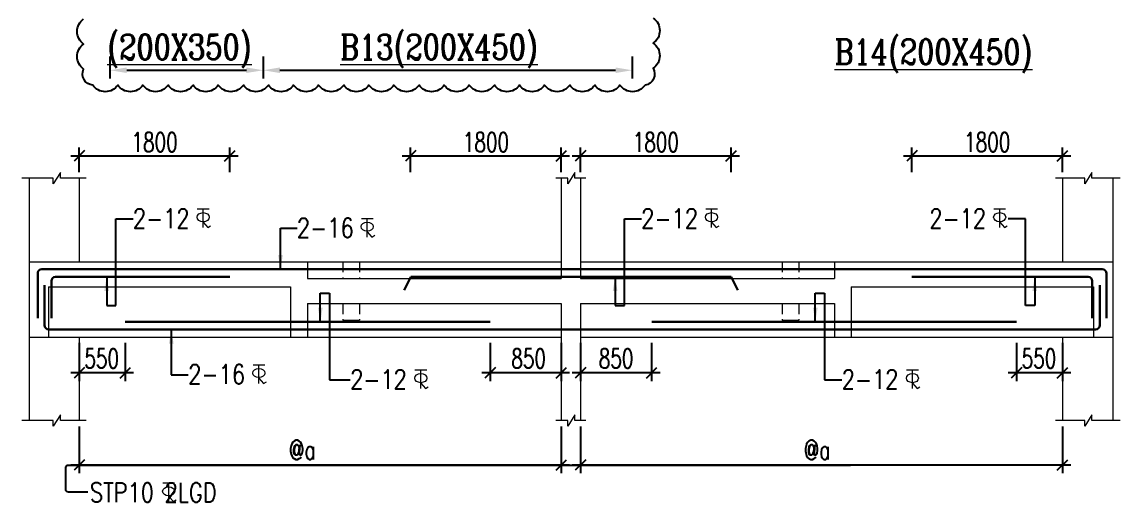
# Model space of a CAD drawing. Header units: millimetres. Extents: x 1255966 to 1543012, y 318612 to 465611.
# Drawn here: x 1510564 to 1523686, y 358555 to 364297 of the extents above; entities that cross this region are included whole.
import ezdxf

# ---------------------------------------------------------------- set-up
doc = ezdxf.new("R2010")
doc.units = ezdxf.units.MM
doc.header["$LTSCALE"] = 500
doc.header["$MEASUREMENT"] = 0
doc.header["$PDMODE"] = 34
doc.linetypes.add('HIDDEN', pattern=[0.375, 0.25, -0.125])
doc.layers.get('Defpoints').update_dxf_attribs({"lineweight": 0})
for name, color, linetype, lineweight in [('BEAM ELE', 2, 'Continuous', 15), ('DIM', 1, 'Continuous', 20), ('TAXT', 3, 'Continuous', 15), ('TEXT', 7, 'Continuous', 13), ('TEXT2', 3, 'Continuous', 15), ('TOWER AREA BEAM..', 3, 'Continuous', 20)]:
    doc.layers.add(name, color=color, linetype=linetype, lineweight=lineweight)
for name, color, linetype in [('CLOUD', 95, 'Continuous'), ('D', 10, 'Continuous'), ('ST DIM.', 1, 'Continuous'), ('STEEL', 1, 'Continuous')]:
    doc.layers.add(name, color=color, linetype=linetype)
doc.styles.add('2MM', font='romans.shx', dxfattribs={"width": 0.7})
doc.styles.add('BHTESHT$0$HSCC2', font='romanc.shx')
doc.styles.add('haider', font='romans.shx')
doc.dimstyles.new('SHUIB MOD.', dxfattribs={"dimtxt": 230, "dimasz": 130, "dimexe": 100, "dimexo": 70, "dimgap": 50, "dimtad": 2, "dimdec": 0, "dimzin": 4, "dimdsep": 46, "dimtxsty": '2MM', "dimblk": 'OBLIQUE', "dimcen": 0.09, "dimdle": 100, "dimclrd": 1, "dimclre": 1, "dimclrt": 3, "dimadec": 0, "dimazin": 0, "dimtfac": 1, "dimtdec": 0, "dimtix": 1, "dimtmove": 2, "dimatfit": 3, "dimfxl": 100, "dimtolj": 1, "dimlwd": -1, "dimarcsym": 0})

# ---------------------------------------------------------------- blocks, each defined once
blk = doc.blocks.new('_Oblique')
at = {"color": 0, "linetype": 'ByBlock', "lineweight": -2}
blk.add_line((-0.5, -0.5), (0.5, 0.5), dxfattribs=at)
blk = doc.blocks.new('A$C76682FD6')
at = {"layer": 'TEXT', "color": 3, "ltscale": 0.2}
for p, q in [((143, 219), (2, 219)), ((72, 0), (72, 219)), ((72, 63), (128, 0)), ((128, 0), (162, 21))]:
    blk.add_line(p, q, dxfattribs=at)
blk.add_ellipse((72, 124), major_axis=(72.3, 0), ratio=0.753223, dxfattribs=at)
blk = doc.blocks.new('*D497')
at = {"layer": 'Defpoints', "color": 0, "ltscale": 100, "transparency": 16777216}
for p in [(1511249, 359529, 6), (1517009, 359529, 6), (1517009, 358999)]:
    blk.add_point(p, dxfattribs=at)
at = {"layer": 'ST DIM.', "color": 1, "lineweight": -2, "ltscale": 100, "transparency": 16777216}
for p, q in [((1511249, 359459), (1511249, 358899)), ((1517009, 359459), (1517009, 358899))]:
    blk.add_line(p, q, dxfattribs=at)
at = {"layer": 'ST DIM.', "color": 1, "ltscale": 100, "transparency": 16777216}
blk.add_line((1511149, 358999), (1517109, 358999), dxfattribs=at)
at = {"layer": 'ST DIM.', "color": 1, "ltscale": 100, "transparency": 16777216, "xscale": 125, "yscale": 125, "zscale": 125, "rotation": 180}
blk.add_blockref('_Oblique', (1511249, 358999), dxfattribs=at)
at = {"layer": 'ST DIM.', "color": 1, "ltscale": 100, "transparency": 16777216, "xscale": 125, "yscale": 125, "zscale": 125}
blk.add_blockref('_Oblique', (1517009, 358999), dxfattribs=at)
at = {"layer": 'ST DIM.', "color": 3, "ltscale": 100, "transparency": 16777216, "insert": (1513913, 359179), "char_height": 230, "attachment_point": 5, "style": '2MM'}
blk.add_mtext('\\A1;@a', dxfattribs=at)
blk = doc.blocks.new('*D498')
at = {"layer": 'Defpoints', "color": 0, "ltscale": 100, "transparency": 16777216}
for p in [(1517239, 359529, 6), (1522999, 359529, 6), (1522999, 358999)]:
    blk.add_point(p, dxfattribs=at)
at = {"layer": 'ST DIM.', "color": 1, "lineweight": -2, "ltscale": 100, "transparency": 16777216}
for p, q in [((1517239, 359459), (1517239, 358899)), ((1522999, 359459), (1522999, 358899))]:
    blk.add_line(p, q, dxfattribs=at)
at = {"layer": 'ST DIM.', "color": 1, "ltscale": 100, "transparency": 16777216}
blk.add_line((1517139, 358999), (1523099, 358999), dxfattribs=at)
at = {"layer": 'ST DIM.', "color": 1, "ltscale": 100, "transparency": 16777216, "xscale": 125, "yscale": 125, "zscale": 125, "rotation": 180}
blk.add_blockref('_Oblique', (1517239, 358999), dxfattribs=at)
at = {"layer": 'ST DIM.', "color": 1, "ltscale": 100, "transparency": 16777216, "xscale": 125, "yscale": 125, "zscale": 125}
blk.add_blockref('_Oblique', (1522999, 358999), dxfattribs=at)
at = {"layer": 'ST DIM.', "color": 3, "ltscale": 100, "transparency": 16777216, "insert": (1520065, 359179), "char_height": 230, "attachment_point": 5, "style": '2MM'}
blk.add_mtext('\\A1;@a', dxfattribs=at)
blk = doc.blocks.new('*D499')
at = {"layer": 'Defpoints', "color": 0, "ltscale": 100, "transparency": 16777216}
for p in [(1519039, 362695), (1517239, 362429), (1519039, 362429)]:
    blk.add_point(p, dxfattribs=at)
at = {"layer": 'ST DIM.', "color": 1, "ltscale": 100, "transparency": 16777216}
blk.add_line((1517139, 362695), (1519139, 362695), dxfattribs=at)
at = {"layer": 'ST DIM.', "color": 1, "lineweight": -2, "ltscale": 100, "transparency": 16777216}
for p, q in [((1517239, 362499), (1517239, 362795)), ((1519039, 362499), (1519039, 362795))]:
    blk.add_line(p, q, dxfattribs=at)
at = {"layer": 'ST DIM.', "color": 1, "ltscale": 100, "transparency": 16777216, "xscale": 125, "yscale": 125, "zscale": 125, "rotation": 180}
blk.add_blockref('_Oblique', (1517239, 362695), dxfattribs=at)
at = {"layer": 'ST DIM.', "color": 1, "ltscale": 100, "transparency": 16777216, "xscale": 125, "yscale": 125, "zscale": 125}
blk.add_blockref('_Oblique', (1519039, 362695), dxfattribs=at)
at = {"layer": 'ST DIM.', "color": 3, "ltscale": 100, "transparency": 16777216, "insert": (1518139, 362860), "char_height": 230, "attachment_point": 5, "style": '2MM'}
blk.add_mtext('\\A1;1800', dxfattribs=at)
blk = doc.blocks.new('*D500')
at = {"layer": 'Defpoints', "color": 0, "ltscale": 100, "transparency": 16777216}
for p in [(1517009, 362695), (1515209, 362429), (1517009, 362429)]:
    blk.add_point(p, dxfattribs=at)
at = {"layer": 'ST DIM.', "color": 1, "ltscale": 100, "transparency": 16777216}
blk.add_line((1515109, 362695), (1517109, 362695), dxfattribs=at)
at = {"layer": 'ST DIM.', "color": 1, "lineweight": -2, "ltscale": 100, "transparency": 16777216}
for p, q in [((1515209, 362499), (1515209, 362795)), ((1517009, 362499), (1517009, 362795))]:
    blk.add_line(p, q, dxfattribs=at)
at = {"layer": 'ST DIM.', "color": 1, "ltscale": 100, "transparency": 16777216, "xscale": 125, "yscale": 125, "zscale": 125, "rotation": 180}
blk.add_blockref('_Oblique', (1515209, 362695), dxfattribs=at)
at = {"layer": 'ST DIM.', "color": 1, "ltscale": 100, "transparency": 16777216, "xscale": 125, "yscale": 125, "zscale": 125}
blk.add_blockref('_Oblique', (1517009, 362695), dxfattribs=at)
at = {"layer": 'ST DIM.', "color": 3, "ltscale": 100, "transparency": 16777216, "insert": (1516109, 362860), "char_height": 230, "attachment_point": 5, "style": '2MM'}
blk.add_mtext('\\A1;1800', dxfattribs=at)
blk = doc.blocks.new('*D501')
at = {"layer": 'Defpoints', "color": 0, "ltscale": 100, "transparency": 16777216}
for p in [(1513049, 362695), (1511249, 362429), (1513049, 362429)]:
    blk.add_point(p, dxfattribs=at)
at = {"layer": 'ST DIM.', "color": 1, "ltscale": 100, "transparency": 16777216}
blk.add_line((1511149, 362695), (1513149, 362695), dxfattribs=at)
at = {"layer": 'ST DIM.', "color": 1, "lineweight": -2, "ltscale": 100, "transparency": 16777216}
for p, q in [((1511249, 362499), (1511249, 362795)), ((1513049, 362499), (1513049, 362795))]:
    blk.add_line(p, q, dxfattribs=at)
at = {"layer": 'ST DIM.', "color": 1, "ltscale": 100, "transparency": 16777216, "xscale": 125, "yscale": 125, "zscale": 125, "rotation": 180}
blk.add_blockref('_Oblique', (1511249, 362695), dxfattribs=at)
at = {"layer": 'ST DIM.', "color": 1, "ltscale": 100, "transparency": 16777216, "xscale": 125, "yscale": 125, "zscale": 125}
blk.add_blockref('_Oblique', (1513049, 362695), dxfattribs=at)
at = {"layer": 'ST DIM.', "color": 3, "ltscale": 100, "transparency": 16777216, "insert": (1512149, 362860), "char_height": 230, "attachment_point": 5, "style": '2MM'}
blk.add_mtext('\\A1;1800', dxfattribs=at)
blk = doc.blocks.new('*D502')
at = {"layer": 'Defpoints', "color": 0, "ltscale": 100, "transparency": 16777216}
for p in [(1522999, 362695), (1521199, 362429), (1522999, 362429)]:
    blk.add_point(p, dxfattribs=at)
at = {"layer": 'ST DIM.', "color": 1, "ltscale": 100, "transparency": 16777216}
blk.add_line((1521099, 362695), (1523099, 362695), dxfattribs=at)
at = {"layer": 'ST DIM.', "color": 1, "lineweight": -2, "ltscale": 100, "transparency": 16777216}
for p, q in [((1521199, 362499), (1521199, 362795)), ((1522999, 362499), (1522999, 362795))]:
    blk.add_line(p, q, dxfattribs=at)
at = {"layer": 'ST DIM.', "color": 1, "ltscale": 100, "transparency": 16777216, "xscale": 125, "yscale": 125, "zscale": 125, "rotation": 180}
blk.add_blockref('_Oblique', (1521199, 362695), dxfattribs=at)
at = {"layer": 'ST DIM.', "color": 1, "ltscale": 100, "transparency": 16777216, "xscale": 125, "yscale": 125, "zscale": 125}
blk.add_blockref('_Oblique', (1522999, 362695), dxfattribs=at)
at = {"layer": 'ST DIM.', "color": 3, "ltscale": 100, "transparency": 16777216, "insert": (1522099, 362860), "char_height": 230, "attachment_point": 5, "style": '2MM'}
blk.add_mtext('\\A1;1800', dxfattribs=at)
blk = doc.blocks.new('*D503')
at = {"layer": 'Defpoints', "color": 0, "ltscale": 100, "transparency": 16777216}
for p in [(1511249, 360529), (1511799, 360529), (1511249, 360100)]:
    blk.add_point(p, dxfattribs=at)
at = {"layer": 'ST DIM.', "color": 1, "lineweight": -2, "ltscale": 100, "transparency": 16777216}
for p, q in [((1511249, 360459), (1511249, 360000)), ((1511799, 360459), (1511799, 360000))]:
    blk.add_line(p, q, dxfattribs=at)
at = {"layer": 'ST DIM.', "color": 1, "ltscale": 100, "transparency": 16777216}
blk.add_line((1511899, 360100), (1511149, 360100), dxfattribs=at)
at = {"layer": 'ST DIM.', "color": 1, "ltscale": 100, "transparency": 16777216, "xscale": 125, "yscale": 125, "zscale": 125, "rotation": 180}
blk.add_blockref('_Oblique', (1511249, 360100), dxfattribs=at)
at = {"layer": 'ST DIM.', "color": 1, "ltscale": 100, "transparency": 16777216, "xscale": 125, "yscale": 125, "zscale": 125}
blk.add_blockref('_Oblique', (1511799, 360100), dxfattribs=at)
at = {"layer": 'ST DIM.', "color": 3, "ltscale": 100, "transparency": 16777216, "insert": (1511517, 360272), "char_height": 230, "attachment_point": 5, "style": '2MM'}
blk.add_mtext('\\A1;550', dxfattribs=at)
blk = doc.blocks.new('*D504')
at = {"layer": 'Defpoints', "color": 0, "ltscale": 100, "transparency": 16777216}
for p in [(1517239, 360529), (1518089, 360529), (1517239, 360100)]:
    blk.add_point(p, dxfattribs=at)
at = {"layer": 'ST DIM.', "color": 1, "lineweight": -2, "ltscale": 100, "transparency": 16777216}
for p, q in [((1517239, 360459), (1517239, 360000)), ((1518089, 360459), (1518089, 360000))]:
    blk.add_line(p, q, dxfattribs=at)
at = {"layer": 'ST DIM.', "color": 1, "ltscale": 100, "transparency": 16777216}
blk.add_line((1518189, 360100), (1517139, 360100), dxfattribs=at)
at = {"layer": 'ST DIM.', "color": 1, "ltscale": 100, "transparency": 16777216, "xscale": 125, "yscale": 125, "zscale": 125, "rotation": 180}
blk.add_blockref('_Oblique', (1517239, 360100), dxfattribs=at)
at = {"layer": 'ST DIM.', "color": 1, "ltscale": 100, "transparency": 16777216, "xscale": 125, "yscale": 125, "zscale": 125}
blk.add_blockref('_Oblique', (1518089, 360100), dxfattribs=at)
at = {"layer": 'ST DIM.', "color": 3, "ltscale": 100, "transparency": 16777216, "insert": (1517664, 360272), "char_height": 230, "attachment_point": 5, "style": '2MM'}
blk.add_mtext('\\A1;850', dxfattribs=at)
blk = doc.blocks.new('*D505')
at = {"layer": 'Defpoints', "color": 0, "ltscale": 100, "transparency": 16777216}
for p in [(1516159, 360529), (1517009, 360529), (1516159, 360100)]:
    blk.add_point(p, dxfattribs=at)
at = {"layer": 'ST DIM.', "color": 1, "lineweight": -2, "ltscale": 100, "transparency": 16777216}
for p, q in [((1516159, 360459), (1516159, 360000)), ((1517009, 360459), (1517009, 360000))]:
    blk.add_line(p, q, dxfattribs=at)
at = {"layer": 'ST DIM.', "color": 1, "ltscale": 100, "transparency": 16777216}
blk.add_line((1517109, 360100), (1516059, 360100), dxfattribs=at)
at = {"layer": 'ST DIM.', "color": 1, "ltscale": 100, "transparency": 16777216, "xscale": 125, "yscale": 125, "zscale": 125, "rotation": 180}
blk.add_blockref('_Oblique', (1516159, 360100), dxfattribs=at)
at = {"layer": 'ST DIM.', "color": 1, "ltscale": 100, "transparency": 16777216, "xscale": 125, "yscale": 125, "zscale": 125}
blk.add_blockref('_Oblique', (1517009, 360100), dxfattribs=at)
at = {"layer": 'ST DIM.', "color": 3, "ltscale": 100, "transparency": 16777216, "insert": (1516619, 360272), "char_height": 230, "attachment_point": 5, "style": '2MM'}
blk.add_mtext('\\A1;850', dxfattribs=at)
blk = doc.blocks.new('*D506')
at = {"layer": 'Defpoints', "color": 0, "ltscale": 100, "transparency": 16777216}
for p in [(1522449, 360529), (1522999, 360529), (1522449, 360100)]:
    blk.add_point(p, dxfattribs=at)
at = {"layer": 'ST DIM.', "color": 1, "lineweight": -2, "ltscale": 100, "transparency": 16777216}
for p, q in [((1522449, 360459), (1522449, 360000)), ((1522999, 360459), (1522999, 360000))]:
    blk.add_line(p, q, dxfattribs=at)
at = {"layer": 'ST DIM.', "color": 1, "ltscale": 100, "transparency": 16777216}
blk.add_line((1523099, 360100), (1522349, 360100), dxfattribs=at)
at = {"layer": 'ST DIM.', "color": 1, "ltscale": 100, "transparency": 16777216, "xscale": 125, "yscale": 125, "zscale": 125, "rotation": 180}
blk.add_blockref('_Oblique', (1522449, 360100), dxfattribs=at)
at = {"layer": 'ST DIM.', "color": 1, "ltscale": 100, "transparency": 16777216, "xscale": 125, "yscale": 125, "zscale": 125}
blk.add_blockref('_Oblique', (1522999, 360100), dxfattribs=at)
at = {"layer": 'ST DIM.', "color": 3, "ltscale": 100, "transparency": 16777216, "insert": (1522717, 360272), "char_height": 230, "attachment_point": 5, "style": '2MM'}
blk.add_mtext('\\A1;550', dxfattribs=at)
blk = doc.blocks.new('*D711')
at = {"layer": 'Defpoints', "color": 0, "ltscale": 100, "transparency": 16777216}
for p in [(1511616, 363954, 4), (1513446, 363954, 5), (1513446, 363719)]:
    blk.add_point(p, dxfattribs=at)
at = {"layer": 'ST DIM.', "color": 1, "lineweight": -2, "ltscale": 100, "transparency": 16777216}
for p, q in [((1511616, 363884), (1511616, 363619)), ((1513446, 363884), (1513446, 363619))]:
    blk.add_line(p, q, dxfattribs=at)
at = {"layer": 'ST DIM.', "color": 1, "ltscale": 100, "transparency": 16777216}
blk.add_line((1511816, 363719), (1513246, 363719), dxfattribs=at)
for points in [[(1511816, 363752), (1511816, 363686), (1511616, 363719)], [(1513246, 363752), (1513246, 363686), (1513446, 363719)]]:
    blk.add_solid(points, dxfattribs=at)
blk = doc.blocks.new('*D712')
at = {"layer": 'Defpoints', "color": 0, "ltscale": 100, "transparency": 16777216}
for p in [(1513446, 363954, 3), (1517858, 363954, 6), (1517858, 363719)]:
    blk.add_point(p, dxfattribs=at)
at = {"layer": 'ST DIM.', "color": 1, "lineweight": -2, "ltscale": 100, "transparency": 16777216}
for p, q in [((1513446, 363884), (1513446, 363619)), ((1517858, 363884), (1517858, 363619))]:
    blk.add_line(p, q, dxfattribs=at)
at = {"layer": 'ST DIM.', "color": 1, "ltscale": 100, "transparency": 16777216}
blk.add_line((1513646, 363719), (1517658, 363719), dxfattribs=at)
for points in [[(1513646, 363752), (1513646, 363686), (1513446, 363719)], [(1517658, 363752), (1517658, 363686), (1517858, 363719)]]:
    blk.add_solid(points, dxfattribs=at)

msp = doc.modelspace()

# ---------------------------------------------------------------- linework, layer by layer
at = {"layer": 'BEAM ELE', "color": 3}
for points in [[(1511332.5, 362429), (1511023.3, 362429), (1511023.3, 362497.7), (1510938.7, 362361), (1510938.7, 362429), (1510564.3, 362429)], [(1517302.1, 362429), (1517172.2, 362429), (1517172.2, 362497.7), (1517087.7, 362361), (1517087.7, 362429), (1516943.4, 362429)], [(1523686, 362429), (1523349.1, 362429), (1523349.1, 362497.7), (1523264.5, 362361), (1523264.5, 362429), (1522914.3, 362429)], [(1511332.5, 359529), (1511023.3, 359529), (1511023.3, 359597.7), (1510938.7, 359461), (1510938.7, 359529), (1510564.3, 359529)], [(1517302.1, 359529), (1517172.2, 359529), (1517172.2, 359597.7), (1517087.7, 359461), (1517087.7, 359529), (1516943.4, 359529)], [(1523686, 359529), (1523349.1, 359529), (1523349.1, 359597.7), (1523264.5, 359461), (1523264.5, 359529), (1522914.3, 359529)]]:
    msp.add_lwpolyline(points, dxfattribs=at)
at = {"layer": 'CLOUD', "color": 1}
msp.add_lwpolyline([(1518107.4, 364343.1, -0.5205671), (1518107.4, 364043.1, -0.5205671), (1518107.4, 363743.1, -0.5205671), (1518009.8, 363540.7, -0.5205671), (1517709.8, 363540.7, -0.5205671), (1517409.8, 363540.7, -0.5205671), (1517109.8, 363540.7, -0.5205671), (1516809.8, 363540.7, -0.5205671), (1516509.8, 363540.7, -0.5205671), (1516209.8, 363540.7, -0.5205671), (1515909.8, 363540.7, -0.5205671), (1515609.8, 363540.7, -0.5205671), (1515309.8, 363540.7, -0.5205671), (1515009.8, 363540.7, -0.5205671), (1514709.8, 363540.7, -0.5205671), (1514409.8, 363540.7, -0.5205671), (1514109.8, 363540.7, -0.5205671), (1513809.8, 363540.7, -0.5205671), (1513509.8, 363540.7, -0.5205671), (1513209.8, 363540.7, -0.5205671), (1512909.8, 363540.7, -0.5205671), (1512609.8, 363540.7, -0.5205671), (1512309.8, 363540.7, -0.5205671), (1512009.8, 363540.7, -0.5205671), (1511709.8, 363540.7, -0.5205671), (1511409.8, 363540.7, -0.5205671), (1511301.5, 363732.4, -0.5205671), (1511301.5, 364032.4, -0.5205671), (1511301.5, 364332.4, -0.5205671)], format="xyb", dxfattribs=at)
at = {"layer": 'ST DIM.'}
msp.add_lwpolyline([(1511350.7, 358673.4), (1511122.4, 358673.4, -0.4142136), (1511086.6, 358709.2), (1511086.6, 358962.7, -0.4142136), (1511122.4, 358998.5), (1520466.6, 358998.5)], format="xyb", dxfattribs=at)
at = {"layer": 'STEEL', "color": 4, "lineweight": 30, "ltscale": 10}
for p, q in [((1510752, 360755.3), (1510752, 361289)), ((1510802, 361339), (1523472.8, 361339)), ((1510966.1, 361249), (1513049.5, 361249)), ((1515209.5, 361249), (1515130.7, 361088.6)), ((1515209.5, 361249), (1519039.5, 361249)), ((1519039.5, 361249), (1519118.2, 361088.6)), ((1521199.5, 361249), (1523304.8, 361249)), ((1523522.7, 360755.3), (1523522.7, 361289)), ((1510835.6, 360669), (1510835.6, 361150.1)), ((1510916.1, 360755.3), (1510916.1, 361199)), ((1523354.8, 360755.3), (1523354.8, 361199)), ((1523444.6, 360669), (1523444.6, 361150.1)), ((1510885.6, 360619), (1523394.6, 360619)), ((1511799.5, 360709), (1516159.5, 360709)), ((1518089.5, 360709), (1522449.5, 360709))]:
    msp.add_line(p, q, dxfattribs=at)
for centre, start, end in [((1510802, 361289), 90, 180), ((1510966.1, 361199), 90, 180), ((1523304.8, 361199), 0, 90), ((1523472.7, 361289), 0, 90), ((1510885.6, 360669), 180, 270), ((1523394.6, 360669), 270, 0)]:
    msp.add_arc(centre, 50, start, end, dxfattribs=at)
at = {"layer": 'TOWER AREA BEAM..'}
for p, q in [((1510649.5, 362429), (1510649.5, 359529)), ((1511249.5, 362429), (1511249.5, 361429)), ((1517009.5, 362429), (1517009.5, 361429)), ((1517239.5, 362429), (1517239.5, 361429)), ((1522999.5, 362429), (1522999.5, 361429)), ((1523599.5, 362429), (1523599.5, 359529)), ((1510649.5, 361429), (1517009.5, 361429)), ((1513974.5, 361429), (1513974.5, 361229)), ((1517009.5, 361429), (1517009.5, 361229)), ((1517239.5, 361429), (1517239.5, 361229)), ((1517239.5, 361429), (1523599.5, 361429)), ((1520274.5, 361429), (1520274.5, 361229)), ((1510879.5, 361129), (1510879.5, 360529)), ((1510879.5, 361129), (1513774.5, 361129)), ((1513774.5, 361129), (1513774.5, 360529)), ((1513974.5, 361229), (1517009.5, 361229)), ((1517239.5, 361229), (1520274.5, 361229)), ((1520474.5, 361129), (1520474.5, 360529)), ((1520474.5, 361129), (1523369.5, 361129)), ((1523369.5, 361129), (1523369.5, 360529)), ((1513974.5, 360929), (1517009.5, 360929)), ((1513974.5, 360929), (1513974.5, 360529)), ((1517009.5, 360929), (1517009.5, 359529)), ((1517239.5, 360929), (1517239.5, 359529)), ((1517239.5, 360929), (1520274.5, 360929)), ((1520274.5, 360929), (1520274.5, 360529)), ((1514399.5, 360729), (1514599.5, 360729)), ((1519649.5, 360729), (1519849.5, 360729)), ((1510649.5, 360529), (1517009.5, 360529)), ((1511249.5, 360529), (1511249.5, 359529)), ((1517239.5, 360529), (1523599.5, 360529)), ((1522999.5, 360529), (1522999.5, 359529))]:
    msp.add_line(p, q, dxfattribs=at)
at = {"layer": 'TOWER AREA BEAM..', "linetype": 'HIDDEN'}
for p, q in [((1514399.5, 361429), (1514399.5, 361229)), ((1514599.5, 361429), (1514599.5, 361229)), ((1519649.5, 361429), (1519649.5, 361229)), ((1519849.5, 361429), (1519849.5, 361229)), ((1514399.5, 360929), (1514399.5, 360729)), ((1514599.5, 360929), (1514599.5, 360729)), ((1519649.5, 360929), (1519649.5, 360729)), ((1519849.5, 360929), (1519849.5, 360729))]:
    msp.add_line(p, q, dxfattribs=at)

# ---------------------------------------------------------------- block references
at = {"layer": 'DIM', "lineweight": 0}
for p in [(1512657.2, 361837.8), (1518732.6, 361837.8), (1522175.7, 361837.8), (1514618.1, 361724.6), (1513323.6, 359973.7), (1515258.2, 359913.3), (1521133, 359913.3), (1512245.4, 358560.7)]:
    msp.add_blockref('A$C76682FD6', p, dxfattribs=at)

# ---------------------------------------------------------------- texts
at = {"layer": 'TAXT', "style": 'BHTESHT$0$HSCC2', "width": 0.8}
for s, p in [('%%U(200X350)', (1511582.2, 363848)), ('%%UB13(200X450)', (1514364.9, 363848)), ('%%UB14(200X450)', (1520274.4, 363789.8))]:
    msp.add_text(s, height=300, dxfattribs=at).set_placement(p)
at = {"layer": 'TEXT2', "color": 3, "style": 'haider', "width": 0.8}
for s, p in [('2-12', (1511889.2, 361832.6)), ('2-12', (1517964.6, 361832.6)), ('2-12', (1521407.7, 361832.6)), ('2-16', (1513850.1, 361719.4)), ('2-16', (1512551.2, 359968.5)), ('2-12', (1514485.8, 359908.1)), ('2-12', (1520360.6, 359908.1)), ('STP10 2LGD', (1511376.5, 358555.5))]:
    msp.add_text(s, height=230, dxfattribs=at).set_placement(p)

# ---------------------------------------------------------------- dimensions: what is measured, and where the dimension line sits
at = {"layer": 'ST DIM.', "ltscale": 100}
for base, p1, p2, text, override, picture, middle in [((1513446.2, 363718.8, -6.3), (1511616.2, 363953.9, -2), (1513446.2, 363953.9, -0.8), ' ', {"dimasz": 200, "dimsah": 1}, '*D711', (1519397, 363899.3, -6.3)), ((1517857.5, 363718.8, -6.3), (1513446.2, 363953.9, -2.9), (1517857.5, 363953.9), ' ', {"dimasz": 200, "dimsah": 1}, '*D712', (1522562.1, 363899.3, -6.3)), ((1517009.5, 358998.5, -6.3), (1511249.5, 359529), (1517009.5, 359529), '@a', {"dimasz": 125}, '*D497', (1513913.1, 359179, -6.3)), ((1522999.5, 358998.5, -6.3), (1517239.5, 359529), (1522999.5, 359529), '@a', {"dimasz": 125}, '*D498', (1520064.7, 359179, -6.3))]:
    dim = msp.add_linear_dim(base=base, p1=p1, p2=p2, text=text, dimstyle='SHUIB MOD.', override=override, dxfattribs=at)
    dim.commit()
    dim.dimension.update_dxf_attribs({"geometry": picture, "text_midpoint": middle, "dimtype": 160})
for base, p1, p2, picture, middle in [((1513049.5, 362694.9), (1511249.5, 362429), (1513049.5, 362429), '*D501', (1512149.5, 362859.9)), ((1517009.5, 362694.9), (1515209.5, 362429), (1517009.5, 362429), '*D500', (1516109.5, 362859.9)), ((1519039.5, 362694.9), (1517239.5, 362429), (1519039.5, 362429), '*D499', (1518139.5, 362859.9)), ((1522999.5, 362694.9), (1521199.5, 362429), (1522999.5, 362429), '*D502', (1522099.5, 362859.9))]:
    dim = msp.add_linear_dim(base=base, p1=p1, p2=p2, dimstyle='SHUIB MOD.', override={"dimasz": 125}, dxfattribs=at)
    dim.commit()
    dim.dimension.update_dxf_attribs({"geometry": picture, "text_midpoint": middle})
for base, p1, p2, picture, middle in [((1511249.5, 360099.9), (1511799.5, 360529), (1511249.5, 360529), '*D503', (1511517.4, 360271.9)), ((1516159.5, 360099.9), (1517009.5, 360529), (1516159.5, 360529), '*D505', (1516618.8, 360271.9)), ((1517239.5, 360099.9), (1518089.5, 360529), (1517239.5, 360529), '*D504', (1517663.8, 360271.9)), ((1522449.5, 360099.9), (1522999.5, 360529), (1522449.5, 360529), '*D506', (1522717.4, 360271.9))]:
    dim = msp.add_linear_dim(base=base, p1=p1, p2=p2, dimstyle='SHUIB MOD.', override={"dimasz": 125}, dxfattribs=at)
    dim.commit()
    dim.dimension.update_dxf_attribs({"geometry": picture, "text_midpoint": middle, "dimtype": 160})

# ---------------------------------------------------------------- leaders
at = {"layer": 'D', "linetype": 'Continuous'}
for points in [[(1511576.8, 361249), (1511576.8, 360906.7), (1511688, 360906.7), (1511688, 361942.2), (1511892.5, 361942.2)], [(1517652.2, 361249), (1517652.2, 360906.7), (1517763.4, 360906.7), (1517763.4, 361942.2), (1517967.9, 361942.2)], [(1522666.7, 361249), (1522666.7, 360906.7), (1522555.5, 360906.7), (1522555.5, 361942.2), (1522351.1, 361942.2)], [(1513653.4, 361339.1), (1513653.4, 361829), (1513853.4, 361829)], [(1514129.7, 360709), (1514129.7, 361051.4), (1514240.9, 361051.4), (1514240.9, 360015.9), (1514485.5, 360015.9)], [(1520044.6, 360709), (1520044.6, 361051.4), (1520155.8, 361051.4), (1520155.8, 360015.9), (1520360.3, 360015.9)], [(1512348.8, 360619), (1512348.8, 360076.3), (1512550.8, 360076.3)]]:
    msp.add_leader(points, dimstyle='SHUIB MOD.', override={"dimasz": 170, "dimtad": 0}, dxfattribs=at)

doc.saveas('drawing.dxf')
